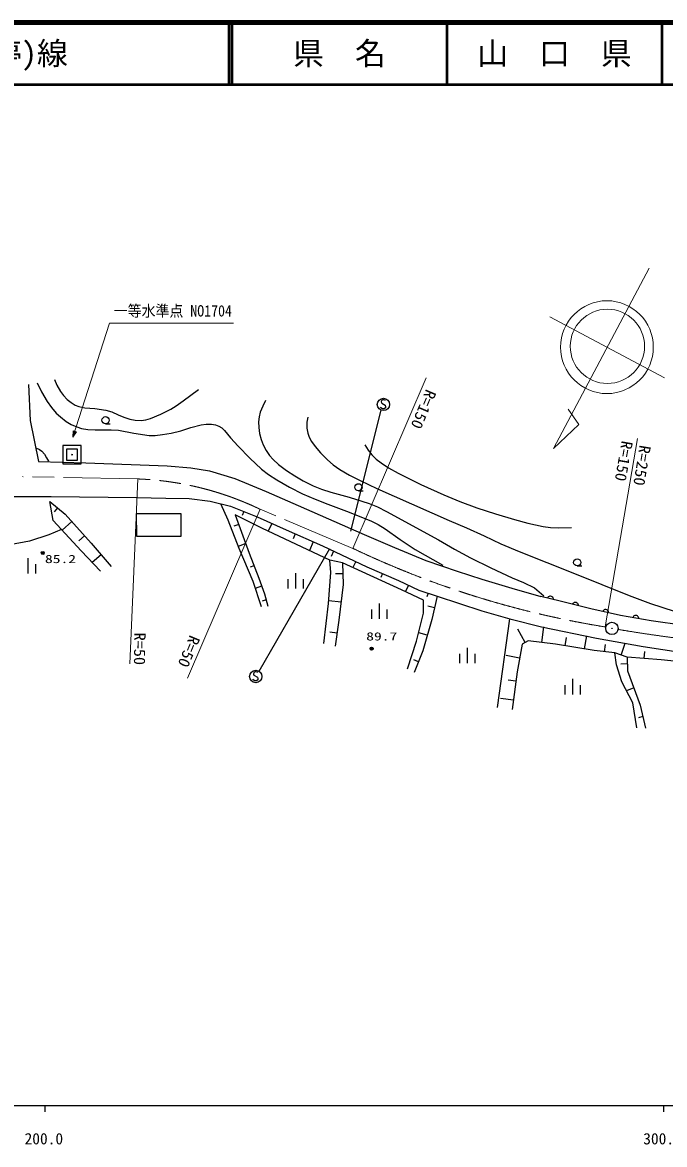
# Model space of a CAD drawing. Units: millimetres, scale not verified. Extents: x 40000 to 680000, y 20000 to 380000.
# Drawn here: x 264384 to 368178, y 198715 to 380000 of the extents above; entities that cross this region are included whole.
import ezdxf
from ezdxf.enums import TextEntityAlignment as Align

# ---------------------------------------------------------------- set-up
doc = ezdxf.new("R2010")
doc.units = ezdxf.units.MM
doc.header["$LTSCALE"] = 1000
doc.linetypes.add('CHAIN', pattern=[18.5, 12, -1.5, 3.5, -1.5])
for name, color, linetype, lineweight in [('M-BGD', 7, 'Continuous', 25), ('M-BGD-EXST', 7, 'Continuous', 25), ('M-BGD-HTXT', 7, 'Continuous', 13), ('M-BMK', 2, 'CHAIN', 13), ('M-BMK-SRVR', 3, 'Continuous', 25), ('M-STR-HTXT', 7, 'Continuous', 13), ('M-TTL', 2, 'Continuous', 140), ('M-TTL-BAND', 7, 'Continuous', 25), ('M-TTL-LINE', 7, 'Continuous', 50)]:
    doc.layers.add(name, color=color, linetype=linetype, lineweight=lineweight)
doc.layers.add('M-TTL-TXT', color=7, linetype='Continuous')
doc.styles.add('ＭＳ ゴシック', font='')
doc.styles.get('ＭＳ ゴシック').set_extended_font_data('MS Gothic')

msp = doc.modelspace()

# ---------------------------------------------------------------- linework, layer by layer
at = {"layer": 'M-BGD'}
for p, q in [((265364, 321512), (265628, 315674)), ((265628, 315674), (266990, 309090)), ((277816, 315172), (278565, 315172)), ((266990, 309090), (274627, 308872)), ((274627, 308872), (287796, 308391)), ((287796, 308391), (291614, 308041)), ((291614, 308041), (294599, 307559)), ((294599, 307559), (298725, 306330)), ((298725, 306330), (303774, 304224)), ((262048, 303427), (269051, 303428)), ((269051, 303428), (282827, 303253)), ((282827, 303253), (287569, 303121)), ((287569, 303121), (291336, 303078)), ((291336, 303078), (294705, 302679)), ((303774, 304224), (308953, 301943)), ((318704, 304341), (319454, 304341)), ((268822, 302586), (271304, 300548)), ((269354, 299528), (268822, 302586)), ((270063, 301567), (269528, 300916)), ((294705, 302679), (297995, 301846)), ((297637, 299569), (296429, 302243)), ((297995, 301846), (302342, 300105)), ((300169, 300976), (299925, 300367)), ((308953, 301943), (319601, 297271)), ((273875, 294654), (269354, 299528)), ((272346, 299385), (270784, 297986)), ((271304, 300548), (275471, 295895)), ((282826, 300683), (290007, 300684)), ((282872, 296960), (282826, 300683)), ((290007, 300684), (290008, 296961)), ((299398, 295015), (297637, 299569)), ((303208, 298268), (298768, 300449)), ((298768, 300449), (301043, 294250)), ((302342, 300105), (307011, 298039)), ((270698, 298079), (268645, 297223)), ((299337, 298899), (298580, 298621)), ((314077, 293142), (303208, 298268)), ((304677, 299072), (304129, 297834)), ((307011, 298039), (312867, 295438)), ((308475, 297389), (308122, 296593)), ((265543, 296204), (262352, 295627)), ((268645, 297223), (265543, 296204)), ((274429, 297058), (273517, 296241)), ((275471, 295895), (278707, 292084)), ((290008, 296961), (282872, 296960)), ((300475, 295800), (299266, 295356)), ((311403, 296088), (310784, 294695)), ((319601, 297271), (324518, 295165)), ((276978, 291375), (273875, 294654)), ((277089, 293990), (275656, 292773)), ((301656, 289658), (299398, 295015)), ((301043, 294250), (302575, 290194)), ((312867, 295438), (320062, 292072)), ((314666, 294597), (314267, 293745)), ((324518, 295165), (329610, 293059)), ((265233, 293465), (265234, 290965)), ((266483, 292465), (266484, 290965)), ((301809, 292222), (301170, 291981)), ((316105, 292683), (314077, 293142)), ((314208, 291122), (314077, 293142)), ((325635, 288361), (316105, 292683)), ((316105, 292683), (316237, 289209)), ((318263, 292913), (317797, 291916)), ((320062, 292072), (325152, 289853)), ((329610, 293059), (334658, 291348)), ((354053, 292195), (354803, 292195)), ((302575, 290194), (303494, 287668)), ((308506, 291031), (308507, 288531)), ((313865, 286147), (314208, 291122)), ((316171, 290946), (314983, 290901)), ((322607, 290962), (322339, 290347)), ((334658, 291348), (338653, 290031)), ((303035, 285602), (301656, 289658)), ((303034, 288931), (302028, 288565)), ((307256, 290031), (307257, 288531)), ((309756, 290031), (309757, 288532)), ((316237, 289209), (315549, 283430)), ((325152, 289853), (328466, 288285)), ((329232, 286678), (325635, 288361)), ((326809, 289069), (326322, 288039)), ((328466, 288285), (331413, 287328)), ((338653, 290031), (343471, 288584)), ((343471, 288584), (348168, 287268)), ((303762, 286692), (303159, 286527)), ((303494, 287668), (304030, 285717)), ((315893, 286319), (313893, 286557)), ((329210, 284542), (329232, 286678)), ((329940, 287807), (329742, 287197)), ((331413, 287328), (330550, 283547)), ((331413, 287328), (338626, 284942)), ((351282, 286517), (348168, 287268)), ((349306, 287117), (349239, 287010)), ((349387, 287200), (349306, 287117)), ((349508, 287274), (349387, 287200)), ((349619, 287309), (349508, 287274)), ((349745, 287319), (349619, 287309)), ((349901, 287282), (349745, 287319)), ((350008, 287215), (349901, 287282)), ((350091, 287133), (350008, 287215)), ((350165, 287013), (350091, 287133)), ((350200, 286901), (350165, 287013)), ((350211, 286775), (350200, 286901)), ((356279, 285238), (351282, 286517)), ((313100, 279641), (313865, 286147)), ((320804, 285135), (320805, 283635)), ((322054, 286135), (322054, 283635)), ((323304, 285135), (323304, 283636)), ((330982, 285438), (329927, 285679)), ((338626, 284942), (343167, 283626)), ((353364, 286108), (353296, 286002)), ((353447, 286190), (353364, 286108)), ((353569, 286262), (353447, 286190)), ((353681, 286295), (353569, 286262)), ((353807, 286304), (353681, 286295)), ((353962, 286265), (353807, 286304)), ((354068, 286196), (353962, 286265)), ((354150, 286113), (354068, 286196)), ((354222, 285992), (354150, 286113)), ((354256, 285880), (354222, 285992)), ((354265, 285754), (354256, 285880)), ((361032, 284203), (356279, 285238)), ((358232, 284936), (358167, 284827)), ((358311, 285021), (358232, 284936)), ((358430, 285097), (358311, 285021)), ((358541, 285135), (358430, 285097)), ((358667, 285148), (358541, 285135)), ((358823, 285114), (358667, 285148)), ((358932, 285049), (358823, 285114)), ((359017, 284970), (358932, 285049)), ((359093, 284851), (359017, 284970)), ((359130, 284740), (359093, 284851)), ((359144, 284614), (359130, 284740)), ((315549, 283430), (314937, 279220)), ((328101, 280026), (329210, 284542)), ((330550, 283547), (329097, 278457)), ((341172, 269322), (343167, 283626)), ((343167, 283626), (348299, 282356)), ((366029, 283351), (361032, 284203)), ((363097, 283973), (363038, 283861)), ((363173, 284061), (363097, 283973)), ((363289, 284143), (363173, 284061)), ((363397, 284185), (363289, 284143)), ((363522, 284204), (363397, 284185)), ((363680, 284178), (363522, 284204)), ((363792, 284118), (363680, 284178)), ((363880, 284042), (363792, 284118)), ((363962, 283927), (363880, 284042)), ((364004, 283818), (363962, 283927)), ((364024, 283693), (364004, 283818)), ((371331, 282560), (366029, 283351)), ((315243, 281325), (314096, 281492)), ((329823, 281002), (328438, 281398)), ((345653, 279812), (344457, 282005)), ((348299, 282356), (357199, 280541)), ((348355, 279813), (348669, 282356)), ((326648, 275549), (328101, 280026)), ((345154, 279540), (344337, 275090)), ((346153, 280085), (345154, 279540)), ((350557, 279541), (346153, 280085)), ((356824, 278543), (350557, 279541)), ((352124, 279291), (352340, 280646)), ((355257, 278792), (355597, 280924)), ((357199, 280541), (364692, 279180)), ((358481, 278339), (358626, 279515)), ((361138, 277794), (361795, 279724)), ((364692, 279180), (371094, 278227)), ((329097, 278457), (327720, 274975)), ((335021, 277978), (335021, 276478)), ((336271, 278978), (336271, 276478)), ((337521, 277978), (337521, 276478)), ((344745, 277315), (342579, 277712)), ((360139, 278135), (356824, 278543)), ((362137, 277454), (360139, 278135)), ((360385, 276227), (360139, 278135)), ((367631, 277046), (362137, 277454)), ((362137, 277454), (362201, 275274)), ((364884, 277250), (364968, 278380)), ((328408, 276716), (327674, 277006)), ((361248, 273458), (360385, 276227)), ((362169, 276364), (361092, 276332)), ((380754, 275641), (367631, 277046)), ((344337, 275090), (343566, 269005)), ((353299, 273943), (353300, 271444)), ((362201, 275274), (364246, 269689)), ((344144, 273568), (342897, 273726)), ((352050, 272943), (352050, 271443)), ((354550, 272944), (354550, 271444)), ((363065, 270098), (361248, 273458)), ((363223, 272482), (362015, 272039)), ((343759, 270526), (341663, 270791)), ((363701, 266057), (363065, 270098)), ((364246, 269689), (365109, 266011)), ((364677, 267850), (363949, 267679))]:
    msp.add_line(p, q, dxfattribs=at)
for points in [[(266746, 321755), (267458, 320321), (268359, 318766), (269064, 317792), (269858, 316890), (270523, 316265), (271479, 315536), (272263, 315068), (273178, 314653), (273950, 314411), (274934, 314234), (276135, 314159), (277512, 314189), (278709, 314205), (279924, 314116), (282402, 313625), (284846, 313244), (285846, 313267), (287044, 313407), (288447, 313648), (289998, 314037), (291616, 314565), (293274, 315000), (294070, 315087), (294963, 315076), (295569, 314983), (296135, 314791), (296630, 314480), (297062, 314069), (298040, 312883), (299275, 311570), (301130, 309624), (303042, 307805), (304158, 306962), (305502, 306086), (307526, 304933), (309665, 303841), (311679, 302964), (313734, 302181), (317206, 300872), (320794, 299404), (321873, 298885), (322993, 298216), (325424, 296450), (327853, 294828), (332329, 292308)], [(269571, 322320), (269956, 321396), (270527, 320351), (271009, 319709), (271607, 319089), (272236, 318587), (272928, 318186), (273491, 317960), (274466, 317723), (276107, 317614), (277886, 317387), (278837, 317066), (279854, 316612), (280767, 316203), (281771, 315882), (282600, 315737), (283603, 315705), (284342, 315799), (285110, 316011), (286730, 316701), (288346, 317508), (289223, 318038), (290347, 318869), (292837, 320676)], [(303695, 318901), (303218, 318014), (302822, 317059), (302639, 316282), (302560, 315480), (302576, 314563), (302706, 313569), (302953, 312599), (303284, 311753), (303754, 310862), (304322, 310035), (304908, 309366), (305795, 308557), (307061, 307606), (308400, 306728), (309748, 305943), (311360, 305139), (312716, 304592), (314237, 304094), (317197, 303286), (320409, 302292), (321791, 301720), (323220, 301005), (331623, 296402), (334208, 294880), (336785, 293485), (340096, 291866), (343552, 290290), (345350, 289539), (347138, 288644), (348648, 287379)], [(310500, 316219), (310375, 315428), (310364, 314433), (310513, 313642), (310738, 313011), (311108, 312304), (311686, 311480), (312573, 310459), (313715, 309318), (314618, 308538), (315678, 307783), (317235, 306880), (318974, 306002), (321683, 304712), (324491, 303492), (333381, 299526), (336145, 298360), (339004, 297038), (341707, 295775), (344649, 294518), (353616, 290966), (362446, 287392), (365910, 286140), (369707, 284886)], [(266569, 311257), (267129, 311023), (267545, 310738), (267930, 310276), (268278, 309682), (268576, 309107)], [(319729, 311767), (320257, 310915), (320848, 310157), (321563, 309459), (322356, 308835), (323556, 308049), (325129, 307164), (328792, 305374), (332474, 303690), (335062, 302620), (337816, 301596), (340857, 300600), (343931, 299699), (346069, 299118), (348567, 298564), (349756, 298396), (350997, 298332), (353149, 298430)]]:
    msp.add_lwpolyline(points, dxfattribs=at)
for centre, radius in [((277815, 315742), 570), ((318704, 304911), 570), ((267671, 294298), 250), ((267671, 294298), 150), ((267671, 294298), 50), ((354053, 292765), 570), ((320831, 278839), 250), ((320831, 278839), 150), ((320831, 278839), 50)]:
    msp.add_circle(centre, radius, dxfattribs=at)
at = {"layer": 'M-BGD-EXST'}
for p, q in [((322335, 317373), (317435, 297833)), ((322334, 317722), (322254, 317842)), ((322574, 317602), (322334, 317722)), ((322414, 318922), (322374, 318682)), ((322374, 318682), (322454, 318482)), ((322654, 319042), (322414, 318922)), ((322454, 318482), (323014, 318162)), ((322854, 317602), (322574, 317602)), ((322814, 319042), (322654, 319042)), ((322974, 319002), (322814, 319042)), ((323054, 317722), (322854, 317602)), ((323054, 318922), (322974, 319002)), ((323014, 318162), (323094, 317962)), ((323094, 317962), (323054, 317722)), ((302655, 275192), (314064, 295022)), ((301694, 273770), (301614, 273890)), ((301934, 273650), (301694, 273770)), ((301774, 274970), (301734, 274730)), ((301734, 274730), (301814, 274530)), ((302014, 275090), (301774, 274970)), ((301814, 274530), (302374, 274210)), ((302174, 275090), (302014, 275090)), ((302334, 275050), (302174, 275090)), ((302414, 273770), (302214, 273650)), ((302414, 274970), (302334, 275050)), ((302374, 274210), (302454, 274010)), ((302454, 274010), (302414, 273770)), ((302214, 273650), (301934, 273650))]:
    msp.add_line(p, q, dxfattribs=at)
for centre in [(322734, 318282), (302094, 274330)]:
    msp.add_circle(centre, 1000, dxfattribs=at)
at = {"layer": 'M-BGD-HTXT'}
for p, q in [((365703, 340321), (350203, 311158)), ((368169, 322591), (349627, 332446)), ((354318, 315054), (352582, 317501)), ((350203, 311158), (354318, 315054))]:
    msp.add_line(p, q, dxfattribs=at)
for centre, radius in [((358861, 327538), 7499), ((358943, 327674), 5999)]:
    msp.add_circle(centre, radius, dxfattribs=at)
at = {"layer": 'M-BMK'}
for p, q in [((283012, 306250), (264384, 306618)), ((317800, 295031), (302793, 301353)), ((358594, 282342), (358698, 282319))]:
    msp.add_line(p, q, dxfattribs=at)
for centre, radius, start, end in [((281139, 256290), 49995, 64.33494, 87.85277), ((382290, 430444), 149986, 244.53368, 260.90967), ((401915, 528484), 249976, 260.50057, 272.42204)]:
    msp.add_arc(centre, radius, start, end, dxfattribs=at)
at = {"layer": 'M-BMK-SRVR'}
for p, q in [((270902, 311667), (270903, 308667)), ((273902, 311667), (270902, 311667)), ((271502, 311067), (271502, 309267)), ((273302, 311067), (271502, 311067)), ((273302, 309267), (273302, 311067)), ((273902, 308668), (273902, 311667)), ((270903, 308667), (273902, 308668)), ((271502, 309267), (273302, 309267))]:
    msp.add_line(p, q, dxfattribs=at)
for centre, radius in [((272402, 310167), 60), ((359674, 282103), 1000), ((359674, 282103), 40)]:
    msp.add_circle(centre, radius, dxfattribs=at)
at = {"layer": 'M-STR-HTXT'}
for p, q in [((272531, 313009), (278477, 331438)), ((278477, 331438), (298492, 331442)), ((329620, 322586), (317800, 295031)), ((272531, 313009), (272571, 314046)), ((273104, 313874), (272531, 313009)), ((272571, 314046), (273104, 313874)), ((272617, 313275), (272635, 313984)), ((273016, 313861), (272617, 313275)), ((272635, 313984), (273016, 313861)), ((272666, 313427), (272699, 313921)), ((272928, 313847), (272666, 313427)), ((272699, 313921), (272928, 313847)), ((272740, 313656), (272763, 313858)), ((272839, 313834), (272740, 313656)), ((272763, 313858), (272839, 313834)), ((363793, 312775), (358594, 282342)), ((281767, 276372), (283012, 306250)), ((302793, 301353), (291065, 274069))]:
    msp.add_line(p, q, dxfattribs=at)
at = {"layer": 'M-TTL'}
msp.add_line((680000, 380000), (40000, 380000), dxfattribs=at)
at = {"layer": 'M-TTL-BAND'}
for p, q in [((40000, 205000), (579000, 205000)), ((268000, 205000), (268000, 204000)), ((368000, 205000), (368000, 204000))]:
    msp.add_line(p, q, dxfattribs=at)
at = {"layer": 'M-TTL-LINE'}
for p, q in [((297750, 380000), (297750, 370000)), ((298250, 380000), (298250, 370000)), ((333000, 380000), (333000, 370000)), ((367750, 380000), (367750, 370000)), ((40000, 370000), (680000, 370000))]:
    msp.add_line(p, q, dxfattribs=at)

# ---------------------------------------------------------------- texts
at = {"layer": 'M-BGD', "style": 'ＭＳ ゴシック', "width": 1.4}
for s, p in [('85.2', (268026, 292259)), ('89.7', (319950, 279757))]:
    msp.add_text(s, height=1320, rotation=0.01, dxfattribs=at).set_placement(p, align=Align.BOTTOM_LEFT)
at = {"layer": 'M-STR-HTXT', "style": 'ＭＳ ゴシック'}
for s, rotation, width, p in [('一等水準点 NO1704', 0.01, 0.9, (279144, 331939)), ('R=150', 247.21, 1.05, (329140, 321080)), ('R=150', 260.01, 1.05, (360722, 312604)), ('R=250', 260.91, 1.05, (363615, 311883)), ('R=50', 269.21, 1.05, (281929, 281442)), ('R=50', 247.51, 1.05, (290952, 281354))]:
    msp.add_text(s, height=1833, rotation=rotation, dxfattribs=dict(at, width=width)).set_placement(p, align=Align.BOTTOM_LEFT)
at = {"layer": 'M-TTL-BAND', "style": 'ＭＳ ゴシック'}
for s, p in [('200.0', (267844, 198195)), ('300.0', (367844, 198195))]:
    msp.add_text(s, height=1833, dxfattribs=at).set_placement(p, align=Align.BOTTOM_CENTER)
at = {"layer": 'M-TTL-TXT', "style": 'ＭＳ ゴシック'}
msp.add_text('一般県道久杉高水(停)線', height=3666, dxfattribs=at).set_placement((216734, 375000), align=Align.MIDDLE_LEFT)
for s, p in [('県\u3000名', (315625, 375000)), ('山\u3000口\u3000県', (350375, 375000))]:
    msp.add_text(s, height=3666, dxfattribs=at).set_placement(p, align=Align.MIDDLE_CENTER)

doc.saveas('drawing.dxf')
